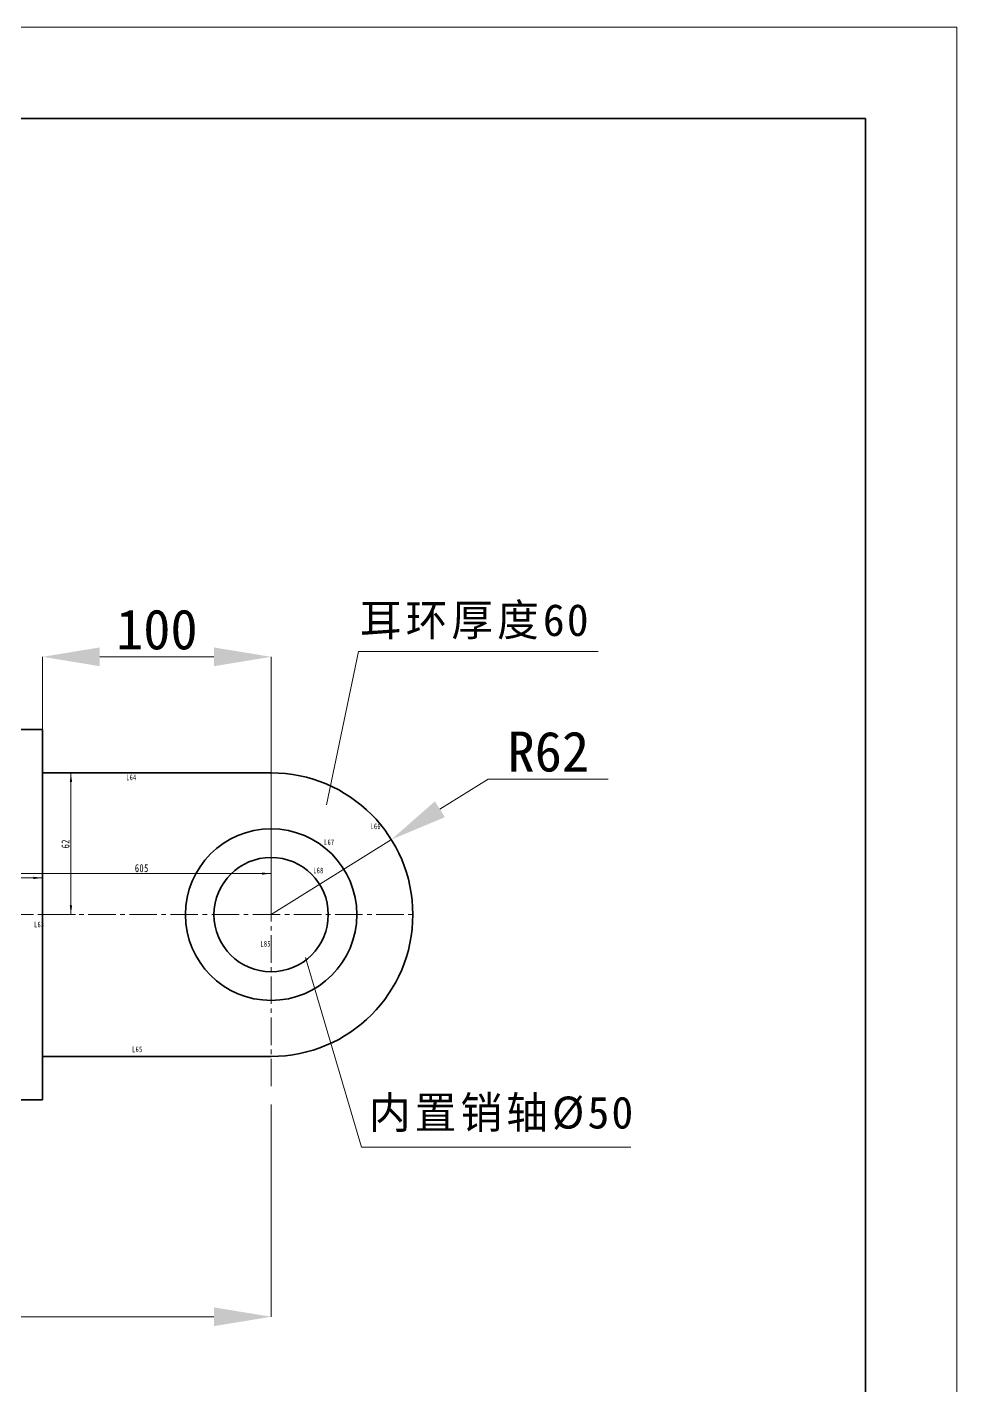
# Model space of a CAD drawing. Header units: millimetres. Extents: x -775 to 905, y -800 to 388.
# Drawn here: x 498 to 905, y -206 to 388 of the extents above; entities that cross this region are included whole.
import ezdxf

# ---------------------------------------------------------------- set-up
doc = ezdxf.new("R2010")
doc.units = ezdxf.units.MM
doc.linetypes.add('点画线', pattern=[18, 12, -2, 2, -2])
doc.layers.get('0').update_dxf_attribs({"lineweight": 35})
for name, color, linetype, lineweight in [('中心线层', 1, '点画线', 18), ('尺寸线层', 3, 'Continuous', 18), ('粗实线层', 7, 'Continuous', 35), ('细实线层', 7, 'Continuous', 18)]:
    doc.layers.add(name, color=color, linetype=linetype, lineweight=lineweight)
doc.styles.add('标准', font='', dxfattribs={"width": 0.667})
doc.styles.get('标准').set_extended_font_data('宋体')
doc.dimstyles.new('CUSTOM_DIMSTYLE', dxfattribs={"dimscale": 5, "dimtxt": 3.5, "dimasz": 5, "dimexe": 1.25, "dimexo": 0, "dimtad": 1, "dimdsep": 46, "dimtxsty": 'Standard', "dimcen": 2.5, "dimdle": 10, "dimclrd": 3, "dimadec": 3, "dimazin": 3, "dimtfac": 1, "dimtmove": 0, "dimatfit": 3, "dimfxl": 1, "dimtolj": 1, "dimarcsym": 0})
doc.dimstyles.new('GB_尺寸', dxfattribs={"dimtxt": 3.5, "dimasz": 4, "dimexe": 2, "dimexo": 0, "dimtad": 1, "dimdsep": 46, "dimtxsty": '标准', "dimblk": '_CAXARROW', "dimcen": 0, "dimdle": 8, "dimazin": 2, "dimtfac": 0.707107, "dimtdec": 3, "dimtmove": 2, "dimatfit": 3, "dimfxl": 1, "dimfrac": 2, "dimtolj": 1, "dimarcsym": 1})

# ---------------------------------------------------------------- blocks, each defined once
blk = doc.blocks.new('$CAXA_FRAME_13B17AC1$')
at = {"layer": '粗实线层'}
for p, q in [((800, 554), (-800, 554)), ((800, -554), (800, 554))]:
    blk.add_line(p, q, dxfattribs=at)
at = {"layer": '细实线层'}
for p, q in [((840, 594), (-840, 594)), ((840, -594), (840, 594))]:
    blk.add_line(p, q, dxfattribs=at)
blk = doc.blocks.new('*X7')
at = {"layer": '尺寸线层', "color": 0, "linetype": 'Continuous'}
blk.add_line((-22.18, -66.95), (-8.19, 0), dxfattribs=at)
at = {"layer": '尺寸线层', "color": 0}
for p, q in [((-8.19, 0), (0, 0)), ((0, 0), (96.62, 0)), ((0, 0), (0, 0))]:
    blk.add_line(p, q, dxfattribs=at)
at = {"layer": '尺寸线层', "color": 0, "insert": (-7.61, 20.83), "char_height": 14, "width": 206.324, "attachment_point": 1}
blk.add_mtext('{\\T1.1;耳环厚度60}', dxfattribs=at)
blk = doc.blocks.new('*X8')
at = {"layer": '尺寸线层', "color": 0, "linetype": 'Continuous'}
blk.add_line((-31.41, 82.94), (-6.93, 0), dxfattribs=at)
at = {"layer": '尺寸线层', "color": 0}
for p, q in [((-6.93, 0), (0, 0)), ((0, 0), (110.94, 0)), ((0, 0), (0, 0))]:
    blk.add_line(p, q, dxfattribs=at)
at = {"layer": '尺寸线层', "color": 0, "insert": (-3.63, 22.17), "char_height": 14, "width": 233.9799, "attachment_point": 1}
blk.add_mtext('{\\T1.1;内置销轴%%C50}', dxfattribs=at)
blk = doc.blocks.new('_CLOSEDFILLED')
at = {"linetype": 'ByBlock'}
blk.add_hatch(color=0, dxfattribs=at).paths.add_polyline_path([(-1, 0.164), (0, 0), (-1, -0.164)], flags=0)
blk = doc.blocks.new('*X12')
at = {"layer": '尺寸线层'}
for p, q in [((-475, -75), (-475, -175.807)), ((605, -83), (605, -175.807))]:
    blk.add_line(p, q, dxfattribs=at)
at = {"layer": '尺寸线层', "color": 3, "lineweight": 0}
blk.add_line((-450, -175.807), (580, -175.807), dxfattribs=at)
at = {"layer": '尺寸线层', "color": 3, "xscale": 25.00000000000001, "yscale": 25, "rotation": 180}
blk.add_blockref('_CLOSEDFILLED', (-475, -175.807), dxfattribs=at)
at = {"layer": '尺寸线层', "color": 3, "xscale": 25.00000000000001, "yscale": 25}
blk.add_blockref('_CLOSEDFILLED', (605, -175.807), dxfattribs=at)
at = {"layer": '尺寸线层', "insert": (65, -163.932), "char_height": 17.5, "width": 91.89944, "attachment_point": 5}
blk.add_mtext('1080', dxfattribs=at)
blk = doc.blocks.new('*X19')
at = {"layer": '尺寸线层'}
for p, q in [((505, 0), (505, 112.718)), ((605, 0), (605, 112.718))]:
    blk.add_line(p, q, dxfattribs=at)
at = {"layer": '尺寸线层', "color": 3, "lineweight": 0}
blk.add_line((530, 112.718), (580, 112.718), dxfattribs=at)
at = {"layer": '尺寸线层', "color": 3, "xscale": 25.00000000000001, "yscale": 25, "rotation": 180}
blk.add_blockref('_CLOSEDFILLED', (505, 112.718), dxfattribs=at)
at = {"layer": '尺寸线层', "color": 3, "xscale": 25.00000000000001, "yscale": 25}
blk.add_blockref('_CLOSEDFILLED', (605, 112.718), dxfattribs=at)
at = {"layer": '尺寸线层', "insert": (555, 124.593), "char_height": 17.5, "width": 66.87151, "attachment_point": 5}
blk.add_mtext('100', dxfattribs=at)
blk = doc.blocks.new('*X21')
at = {"layer": '尺寸线层', "color": 3, "lineweight": 0}
for p, q in [((678.81, 46.06), (700.01, 59.3)), ((700.01, 59.3), (752.51, 59.3)), ((605, 0), (657.6, 32.83))]:
    blk.add_line(p, q, dxfattribs=at)
at = {"layer": '尺寸线层', "color": 3, "xscale": 25.00000000000001, "yscale": 25, "rotation": 211.969}
blk.add_blockref('_CLOSEDFILLED', (657.6, 32.83), dxfattribs=at)
at = {"layer": '尺寸线层', "insert": (726.26, 71.17), "char_height": 17.5, "width": 70.3911, "attachment_point": 5}
blk.add_mtext('R62', dxfattribs=at)
blk = doc.blocks.new('*X57')
at = {"layer": '尺寸线层', "linetype": 'Continuous'}
for points in [[(0, 16.07), (4, 15.57), (4, 16.57)], [(505, 16.07), (501, 15.57), (501, 16.57)]]:
    blk.add_hatch(color=0, dxfattribs=at).paths.add_polyline_path(points, flags=0)
at = {"layer": '尺寸线层', "color": 0, "linetype": 'Continuous'}
for p, q in [((0, 0), (0, 18.07)), ((505, 0), (505, 18.07)), ((505, 16.07), (0, 16.07))]:
    blk.add_line(p, q, dxfattribs=at)
at = {"layer": '尺寸线层', "color": 0, "insert": (484.22, 18.42), "char_height": 3.5, "width": 9.8753, "attachment_point": 5, "line_spacing_factor": 1.15057, "style": '标准'}
blk.add_mtext('\\T1.1;505', dxfattribs=at)
blk = doc.blocks.new('_CAXARROW')
blk.add_hatch(color=0).paths.add_polyline_path([(0, 0), (-1, 0.125), (-1, -0.125)], flags=0)
blk = doc.blocks.new('*X58')
at = {"layer": '尺寸线层', "linetype": 'Continuous'}
for points in [[(517.41, 62), (516.91, 58), (517.91, 58)], [(517.41, 0), (516.91, 4), (517.91, 4)]]:
    blk.add_hatch(color=0, dxfattribs=at).paths.add_polyline_path(points, flags=0)
at = {"layer": '尺寸线层', "color": 0, "linetype": 'Continuous'}
for p, q in [((505, 62), (519.41, 62)), ((517.41, 0), (517.41, 62)), ((502.9, 0), (519.41, 0))]:
    blk.add_line(p, q, dxfattribs=at)
at = {"layer": '尺寸线层', "color": 0, "insert": (515.05, 31), "char_height": 3.5, "width": 7, "attachment_point": 5, "rotation": 90, "line_spacing_factor": 1.15057, "style": '标准'}
blk.add_mtext('\\T1.1;62', dxfattribs=at)
blk = doc.blocks.new('*X59')
at = {"layer": '尺寸线层', "linetype": 'Continuous'}
for points in [[(0, 17.95), (4, 17.45), (4, 18.45)], [(605, 17.95), (601, 17.45), (601, 18.45)]]:
    blk.add_hatch(color=0, dxfattribs=at).paths.add_polyline_path(points, flags=0)
at = {"layer": '尺寸线层', "color": 0, "linetype": 'Continuous'}
for p, q in [((0, 0), (0, 19.95)), ((605, 17.95), (0, 17.95)), ((605, 0), (605, 19.95))]:
    blk.add_line(p, q, dxfattribs=at)
at = {"layer": '尺寸线层', "color": 0, "insert": (548.4, 20.3), "char_height": 3.5, "width": 9.9536, "attachment_point": 5, "line_spacing_factor": 1.15057, "style": '标准'}
blk.add_mtext('\\T1.1;605', dxfattribs=at)

msp = doc.modelspace()

# ---------------------------------------------------------------- linework, layer by layer
at = {"layer": '中心线层', "color": 1}
msp.add_line((605, -75), (605, 75), dxfattribs=at)
at = {"layer": '中心线层'}
msp.add_line((-537, 0), (667, 0), dxfattribs=at)
at = {"layer": '粗实线层', "color": 6}
for p, q in [((250, 81), (505, 81)), ((250, -81), (505, -81))]:
    msp.add_line(p, q, dxfattribs=at)
at = {"layer": '粗实线层', "color": 1}
for p, q in [((505, 81), (505, -81)), ((605, 62), (505, 62)), ((605, -62), (505, -62))]:
    msp.add_line(p, q, dxfattribs=at)
for radius in [37.5, 25]:
    msp.add_circle((605, 0), radius, dxfattribs=at)
msp.add_arc((605, 0), 62, 270, 90, dxfattribs=at)

# ---------------------------------------------------------------- block references
at = {"layer": '尺寸线层'}
for name, p in [('*X7', (651.425, 114.996)), ('*X8', (651.425, -101.683))]:
    msp.add_blockref(name, p, dxfattribs=at)
at = {"layer": '粗实线层'}
msp.add_blockref('$CAXA_FRAME_13B17AC1$', (65, -206), dxfattribs=at)

# ---------------------------------------------------------------- texts
at = {"layer": '尺寸线层', "char_height": 2.5, "width": 5.08618, "attachment_point": 1, "line_spacing_factor": 1.15057, "style": '标准'}
for s, insert in [('\\T1.1;L64', (541.603, 61.276)), ('\\T1.1;L66', (648.516, 39.878)), ('\\T1.1;L67', (628.204, 32.886)), ('\\T1.1;L68', (623.446, 20.566)), ('\\T1.1;L63', (501.297, -3.05)), ('\\T1.1;L85', (600.33, -11.47)), ('\\T1.1;L65', (544.22, -57.628))]:
    msp.add_mtext(s, dxfattribs=dict(at, insert=insert))

# ---------------------------------------------------------------- dimensions: what is measured, and where the dimension line sits
at = {"layer": '尺寸线层'}
for base, p1, p2, picture, middle in [((605, 112.718), (505, 0), (605, 0), '*X19', (555, 124.593)), ((605, -175.807), (-475, -75), (605, -83), '*X12', (65, -163.932))]:
    dim = msp.add_linear_dim(base=base, p1=p1, p2=p2, dimstyle='CUSTOM_DIMSTYLE', override={"dimsah": 1}, dxfattribs=at)
    dim.commit()
    dim.dimension.update_dxf_attribs({"geometry": picture, "text_midpoint": middle})
dim = msp.add_radius_dim(center=(605, 0), mpoint=(657.597, 32.827), dimstyle='CUSTOM_DIMSTYLE', override={"dimtoh": 1, "dimpost": 'R<>', "dimsah": 1}, dxfattribs=at)
dim.commit()
dim.dimension.update_dxf_attribs({"geometry": '*X21', "text_midpoint": (726.263, 59.3), "dimtype": 164})
dim = msp.add_linear_dim(base=(517.41, 62), p1=(502.898, 0), p2=(505, 62), angle=90, dimstyle='GB_尺寸', override={"dimsah": 1, "dimtfill": 1, "dimtzin": 8}, dxfattribs=at)
dim.commit()
dim.dimension.update_dxf_attribs({"geometry": '*X58', "text_midpoint": (515.054, 31), "dimtype": 160})
for base, p1, picture, middle in [((0, 17.945), (605, 0), '*X59', (548.399, 20.301)), ((0, 16.067), (505, 0), '*X57', (484.218, 18.423))]:
    dim = msp.add_linear_dim(base=base, p1=p1, p2=(0, 0), dimstyle='GB_尺寸', override={"dimsah": 1, "dimtfill": 1, "dimtzin": 8}, dxfattribs=at)
    dim.commit()
    dim.dimension.update_dxf_attribs({"geometry": picture, "text_midpoint": middle, "dimtype": 160})

doc.saveas('drawing.dxf')
